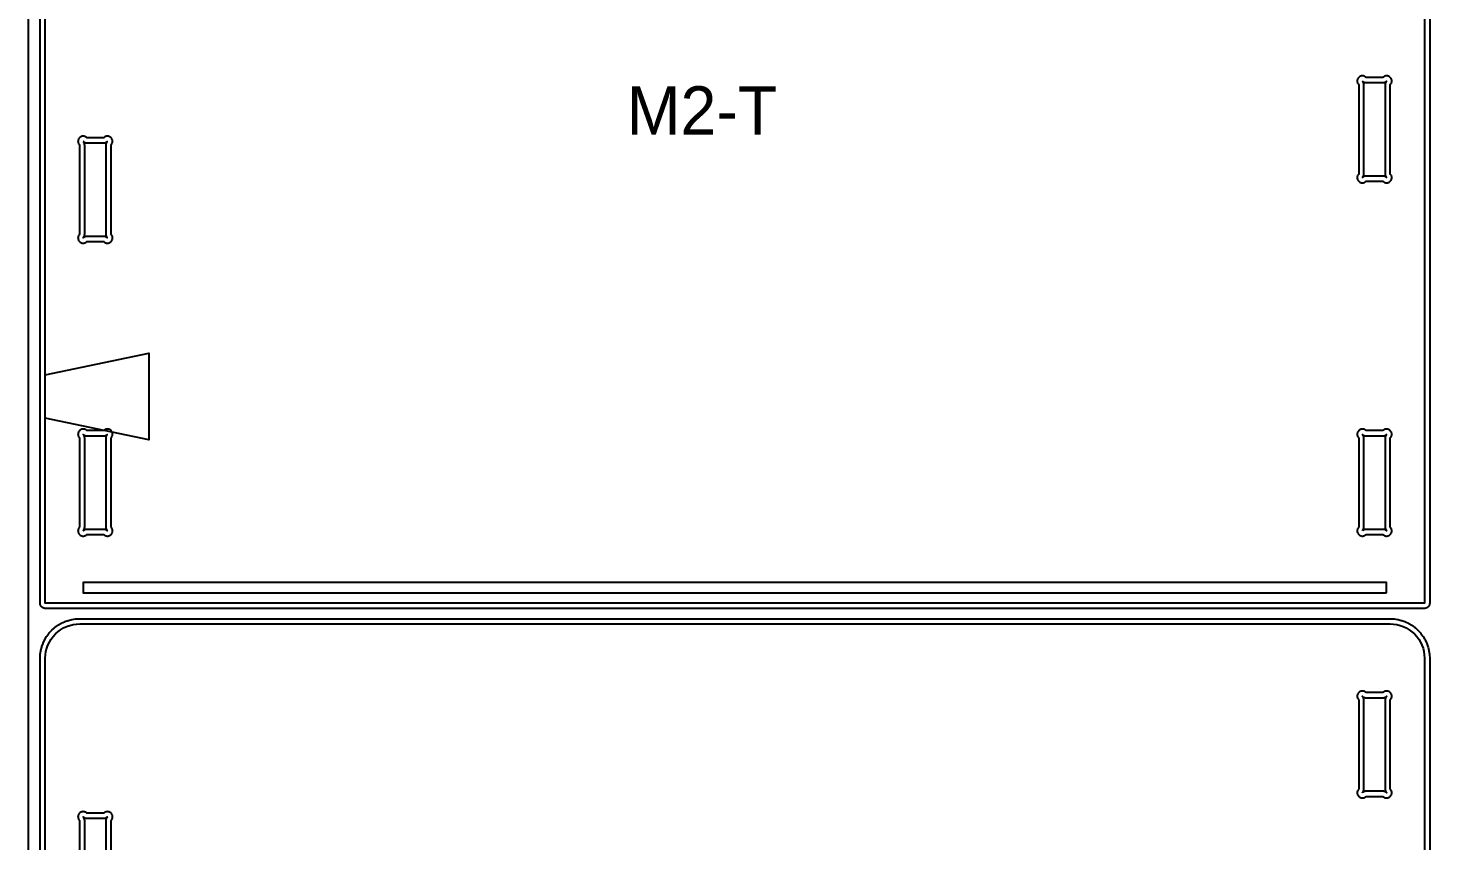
# Model space of a CAD drawing. Header units: millimetres. Extents: x 0 to 8220, y 0 to 2502.
# Drawn here: x 2800 to 3613, y 1558 to 2030 of the extents above; entities that cross this region are included whole.
import ezdxf
from ezdxf.enums import TextEntityAlignment as Align

# ---------------------------------------------------------------- set-up
doc = ezdxf.new("R2010")
doc.units = ezdxf.units.MM
for name, color, linetype in [('CAJA_5_5MM', 32, 'Continuous'), ('CALADO_INTERIOR', 5, 'Continuous'), ('CORTE_EXT', 1, 'Continuous'), ('HOJA', 8, 'Continuous'), ('RANURA_8MM', 4, 'Continuous'), ('TEXTO', 7, 'Continuous'), ('TRAYECTORIA_EXT_FRESA6', 11, 'Continuous'), ('TRAYECTORIA_INT_FRESA6', 150, 'Continuous')]:
    doc.layers.add(name, color=color, linetype=linetype)

msp = doc.modelspace()

# ---------------------------------------------------------------- linework, layer by layer
at = {"layer": 'CAJA_5_5MM'}
msp.add_lwpolyline([(2809.85, 1803.38), (2809.85, 1828.62), (2870.15, 1841.18), (2870.15, 1790.82)], close=True, dxfattribs=at)
at = {"layer": 'CALADO_INTERIOR'}
for points in [[(3586.13, 1940.65), (3586.36, 1940.48), (3586.61, 1940.33), (3586.88, 1940.2), (3587.16, 1940.1), (3587.44, 1940.03), (3587.73, 1939.99), (3588.03, 1939.97), (3588.32, 1939.99), (3588.61, 1940.03), (3588.9, 1940.1), (3589.18, 1940.2), (3589.44, 1940.33), (3589.7, 1940.48), (3589.93, 1940.65), (3590.15, 1940.85), (3590.35, 1941.07), (3590.52, 1941.3), (3590.67, 1941.56), (3590.8, 1941.82), (3590.9, 1942.1), (3590.97, 1942.39), (3591.01, 1942.68), (3591.03, 1942.97), (3591.01, 1943.27), (3590.97, 1943.56), (3590.9, 1943.84), (3590.8, 1944.12), (3590.67, 1944.39), (3590.52, 1944.64), (3590.35, 1944.87), (3590.15, 1945.09), (3590.15, 1996.91), (3590.35, 1997.13), (3590.52, 1997.36), (3590.67, 1997.61), (3590.8, 1997.88), (3590.9, 1998.16), (3590.97, 1998.44), (3591.01, 1998.73), (3591.03, 1999.03), (3591.01, 1999.32), (3590.97, 1999.61), (3590.9, 1999.9), (3590.8, 2000.18), (3590.67, 2000.44), (3590.52, 2000.7), (3590.35, 2000.93), (3590.15, 2001.15), (3589.93, 2001.35), (3589.7, 2001.52), (3589.44, 2001.67), (3589.18, 2001.8), (3588.9, 2001.9), (3588.61, 2001.97), (3588.32, 2002.01), (3588.03, 2002.03), (3587.73, 2002.01), (3587.44, 2001.97), (3587.16, 2001.9), (3586.88, 2001.8), (3586.61, 2001.67), (3586.36, 2001.52), (3586.13, 2001.35), (3585.91, 2001.15), (3576.09, 2001.15), (3575.87, 2001.35), (3575.64, 2001.52), (3575.39, 2001.67), (3575.12, 2001.8), (3574.84, 2001.9), (3574.56, 2001.97), (3574.27, 2002.01), (3573.97, 2002.03), (3573.68, 2002.01), (3573.39, 2001.97), (3573.1, 2001.9), (3572.82, 2001.8), (3572.56, 2001.67), (3572.3, 2001.52), (3572.07, 2001.35), (3571.85, 2001.15), (3571.65, 2000.93), (3571.48, 2000.7), (3571.33, 2000.44), (3571.2, 2000.18), (3571.1, 1999.9), (3571.03, 1999.61), (3570.99, 1999.32), (3570.97, 1999.03), (3570.99, 1998.73), (3571.03, 1998.44), (3571.1, 1998.16), (3571.2, 1997.88), (3571.33, 1997.61), (3571.48, 1997.36), (3571.65, 1997.13), (3571.85, 1996.91), (3571.85, 1945.09), (3571.65, 1944.87), (3571.48, 1944.64), (3571.33, 1944.39), (3571.2, 1944.12), (3571.1, 1943.84), (3571.03, 1943.56), (3570.99, 1943.27), (3570.97, 1942.97), (3570.99, 1942.68), (3571.03, 1942.39), (3571.1, 1942.1), (3571.2, 1941.82), (3571.33, 1941.56), (3571.48, 1941.3), (3571.65, 1941.07), (3571.85, 1940.85), (3572.07, 1940.65), (3572.3, 1940.48), (3572.56, 1940.33), (3572.82, 1940.2), (3573.1, 1940.1), (3573.39, 1940.03), (3573.68, 1939.99), (3573.97, 1939.97), (3574.27, 1939.99), (3574.56, 1940.03), (3574.84, 1940.1), (3575.12, 1940.2), (3575.39, 1940.33), (3575.64, 1940.48), (3575.87, 1940.65), (3576.09, 1940.85), (3585.91, 1940.85)], [(2844.88, 1905.2), (2845.16, 1905.1), (2845.44, 1905.03), (2845.73, 1904.99), (2846.03, 1904.97), (2846.32, 1904.99), (2846.61, 1905.03), (2846.9, 1905.1), (2847.18, 1905.2), (2847.44, 1905.33), (2847.7, 1905.48), (2847.93, 1905.65), (2848.15, 1905.85), (2848.35, 1906.07), (2848.52, 1906.3), (2848.67, 1906.56), (2848.8, 1906.82), (2848.9, 1907.1), (2848.97, 1907.39), (2849.01, 1907.68), (2849.03, 1907.97), (2849.01, 1908.27), (2848.97, 1908.56), (2848.9, 1908.84), (2848.8, 1909.12), (2848.67, 1909.39), (2848.52, 1909.64), (2848.35, 1909.87), (2848.15, 1910.09), (2848.15, 1961.91), (2848.35, 1962.13), (2848.52, 1962.36), (2848.67, 1962.61), (2848.8, 1962.88), (2848.9, 1963.16), (2848.97, 1963.44), (2849.01, 1963.73), (2849.03, 1964.03), (2849.01, 1964.32), (2848.97, 1964.61), (2848.9, 1964.9), (2848.8, 1965.18), (2848.67, 1965.44), (2848.52, 1965.7), (2848.35, 1965.93), (2848.15, 1966.15), (2848.15, 1966.15), (2847.93, 1966.35), (2847.7, 1966.52), (2847.44, 1966.67), (2847.18, 1966.8), (2846.9, 1966.9), (2846.61, 1966.97), (2846.32, 1967.01), (2846.03, 1967.03), (2845.73, 1967.01), (2845.44, 1966.97), (2845.16, 1966.9), (2844.88, 1966.8), (2844.61, 1966.67), (2844.36, 1966.52), (2844.13, 1966.35), (2843.91, 1966.15), (2834.09, 1966.15), (2833.87, 1966.35), (2833.64, 1966.52), (2833.39, 1966.67), (2833.12, 1966.8), (2832.84, 1966.9), (2832.56, 1966.97), (2832.27, 1967.01), (2831.97, 1967.03), (2831.68, 1967.01), (2831.39, 1966.97), (2831.1, 1966.9), (2830.82, 1966.8), (2830.56, 1966.67), (2830.3, 1966.52), (2830.07, 1966.35), (2829.85, 1966.15), (2829.65, 1965.93), (2829.48, 1965.7), (2829.33, 1965.44), (2829.2, 1965.18), (2829.1, 1964.9), (2829.03, 1964.61), (2828.99, 1964.32), (2828.97, 1964.03), (2828.99, 1963.73), (2829.03, 1963.44), (2829.1, 1963.16), (2829.2, 1962.88), (2829.33, 1962.61), (2829.48, 1962.36), (2829.65, 1962.13), (2829.85, 1961.91), (2829.85, 1910.09), (2829.65, 1909.87), (2829.48, 1909.64), (2829.33, 1909.39), (2829.2, 1909.12), (2829.1, 1908.84), (2829.03, 1908.56), (2828.99, 1908.27), (2828.97, 1907.97), (2828.99, 1907.68), (2829.03, 1907.39), (2829.1, 1907.1), (2829.2, 1906.82), (2829.33, 1906.56), (2829.48, 1906.3), (2829.65, 1906.07), (2829.85, 1905.85), (2830.07, 1905.65), (2830.3, 1905.48), (2830.56, 1905.33), (2830.82, 1905.2), (2831.1, 1905.1), (2831.39, 1905.03), (2831.68, 1904.99), (2831.97, 1904.97), (2832.27, 1904.99), (2832.56, 1905.03), (2832.84, 1905.1), (2833.12, 1905.2), (2833.39, 1905.33), (2833.64, 1905.48), (2833.87, 1905.65), (2834.09, 1905.85), (2843.91, 1905.85), (2844.13, 1905.65), (2844.36, 1905.48), (2844.61, 1905.33)], [(2845.16, 1735.1), (2845.44, 1735.03), (2845.73, 1734.99), (2846.03, 1734.97), (2846.32, 1734.99), (2846.61, 1735.03), (2846.9, 1735.1), (2847.18, 1735.2), (2847.44, 1735.33), (2847.7, 1735.48), (2847.93, 1735.65), (2848.15, 1735.85), (2848.35, 1736.07), (2848.52, 1736.3), (2848.67, 1736.56), (2848.8, 1736.82), (2848.9, 1737.1), (2848.97, 1737.39), (2849.01, 1737.68), (2849.03, 1737.97), (2849.01, 1738.27), (2848.97, 1738.56), (2848.9, 1738.84), (2848.8, 1739.12), (2848.67, 1739.39), (2848.52, 1739.64), (2848.35, 1739.87), (2848.15, 1740.09), (2848.15, 1791.91), (2848.35, 1792.13), (2848.52, 1792.36), (2848.67, 1792.61), (2848.8, 1792.88), (2848.9, 1793.16), (2848.97, 1793.44), (2849.01, 1793.73), (2849.03, 1794.03), (2849.01, 1794.32), (2848.97, 1794.61), (2848.9, 1794.9), (2848.8, 1795.18), (2848.67, 1795.44), (2848.52, 1795.7), (2848.35, 1795.93), (2848.15, 1796.15), (2848.15, 1796.15), (2848.15, 1796.15), (2847.93, 1796.35), (2847.7, 1796.52), (2847.44, 1796.67), (2847.18, 1796.8), (2846.9, 1796.9), (2846.61, 1796.97), (2846.32, 1797.01), (2846.03, 1797.03), (2845.73, 1797.01), (2845.44, 1796.97), (2845.16, 1796.9), (2844.88, 1796.8), (2844.61, 1796.67), (2844.36, 1796.52), (2844.13, 1796.35), (2843.91, 1796.15), (2834.09, 1796.15), (2833.87, 1796.35), (2833.64, 1796.52), (2833.39, 1796.67), (2833.12, 1796.8), (2832.84, 1796.9), (2832.56, 1796.97), (2832.27, 1797.01), (2831.97, 1797.03), (2831.68, 1797.01), (2831.39, 1796.97), (2831.1, 1796.9), (2830.82, 1796.8), (2830.56, 1796.67), (2830.3, 1796.52), (2830.07, 1796.35), (2829.85, 1796.15), (2829.65, 1795.93), (2829.48, 1795.7), (2829.33, 1795.44), (2829.2, 1795.18), (2829.1, 1794.9), (2829.03, 1794.61), (2828.99, 1794.32), (2828.97, 1794.03), (2828.99, 1793.73), (2829.03, 1793.44), (2829.1, 1793.16), (2829.2, 1792.88), (2829.33, 1792.61), (2829.48, 1792.36), (2829.65, 1792.13), (2829.85, 1791.91), (2829.85, 1740.09), (2829.65, 1739.87), (2829.48, 1739.64), (2829.33, 1739.39), (2829.2, 1739.12), (2829.1, 1738.84), (2829.03, 1738.56), (2828.99, 1738.27), (2828.97, 1737.97), (2828.99, 1737.68), (2829.03, 1737.39), (2829.1, 1737.1), (2829.2, 1736.82), (2829.33, 1736.56), (2829.48, 1736.3), (2829.65, 1736.07), (2829.85, 1735.85), (2830.07, 1735.65), (2830.3, 1735.48), (2830.56, 1735.33), (2830.82, 1735.2), (2831.1, 1735.1), (2831.39, 1735.03), (2831.68, 1734.99), (2831.97, 1734.97), (2832.27, 1734.99), (2832.56, 1735.03), (2832.84, 1735.1), (2833.12, 1735.2), (2833.39, 1735.33), (2833.64, 1735.48), (2833.87, 1735.65), (2834.09, 1735.85), (2843.91, 1735.85), (2844.13, 1735.65), (2844.36, 1735.48), (2844.61, 1735.33), (2844.88, 1735.2)], [(3586.36, 1735.48), (3586.61, 1735.33), (3586.88, 1735.2), (3587.16, 1735.1), (3587.44, 1735.03), (3587.73, 1734.99), (3588.03, 1734.97), (3588.32, 1734.99), (3588.61, 1735.03), (3588.9, 1735.1), (3589.18, 1735.2), (3589.44, 1735.33), (3589.7, 1735.48), (3589.93, 1735.65), (3590.15, 1735.85), (3590.35, 1736.07), (3590.52, 1736.3), (3590.67, 1736.56), (3590.8, 1736.82), (3590.9, 1737.1), (3590.97, 1737.39), (3591.01, 1737.68), (3591.03, 1737.97), (3591.01, 1738.27), (3590.97, 1738.56), (3590.9, 1738.84), (3590.8, 1739.12), (3590.67, 1739.39), (3590.52, 1739.64), (3590.35, 1739.87), (3590.15, 1740.09), (3590.15, 1791.91), (3590.35, 1792.13), (3590.52, 1792.36), (3590.67, 1792.61), (3590.8, 1792.88), (3590.9, 1793.16), (3590.97, 1793.44), (3591.01, 1793.73), (3591.03, 1794.03), (3591.01, 1794.32), (3590.97, 1794.61), (3590.9, 1794.9), (3590.8, 1795.18), (3590.67, 1795.44), (3590.52, 1795.7), (3590.35, 1795.93), (3590.15, 1796.15), (3589.93, 1796.35), (3589.7, 1796.52), (3589.44, 1796.67), (3589.18, 1796.8), (3588.9, 1796.9), (3588.61, 1796.97), (3588.32, 1797.01), (3588.03, 1797.03), (3587.73, 1797.01), (3587.44, 1796.97), (3587.16, 1796.9), (3586.88, 1796.8), (3586.61, 1796.67), (3586.36, 1796.52), (3586.13, 1796.35), (3585.91, 1796.15), (3576.09, 1796.15), (3575.87, 1796.35), (3575.64, 1796.52), (3575.39, 1796.67), (3575.12, 1796.8), (3574.84, 1796.9), (3574.56, 1796.97), (3574.27, 1797.01), (3573.97, 1797.03), (3573.68, 1797.01), (3573.39, 1796.97), (3573.1, 1796.9), (3572.82, 1796.8), (3572.56, 1796.67), (3572.3, 1796.52), (3572.07, 1796.35), (3571.85, 1796.15), (3571.65, 1795.93), (3571.48, 1795.7), (3571.33, 1795.44), (3571.2, 1795.18), (3571.1, 1794.9), (3571.03, 1794.61), (3570.99, 1794.32), (3570.97, 1794.03), (3570.99, 1793.73), (3571.03, 1793.44), (3571.1, 1793.16), (3571.2, 1792.88), (3571.33, 1792.61), (3571.48, 1792.36), (3571.65, 1792.13), (3571.85, 1791.91), (3571.85, 1740.09), (3571.65, 1739.87), (3571.48, 1739.64), (3571.33, 1739.39), (3571.2, 1739.12), (3571.1, 1738.84), (3571.03, 1738.56), (3570.99, 1738.27), (3570.97, 1737.97), (3570.99, 1737.68), (3571.03, 1737.39), (3571.1, 1737.1), (3571.2, 1736.82), (3571.33, 1736.56), (3571.48, 1736.3), (3571.65, 1736.07), (3571.85, 1735.85), (3572.07, 1735.65), (3572.3, 1735.48), (3572.56, 1735.33), (3572.82, 1735.2), (3573.1, 1735.1), (3573.39, 1735.03), (3573.68, 1734.99), (3573.97, 1734.97), (3574.27, 1734.99), (3574.56, 1735.03), (3574.84, 1735.1), (3575.12, 1735.2), (3575.39, 1735.33), (3575.64, 1735.48), (3575.87, 1735.65), (3576.09, 1735.85), (3585.91, 1735.85), (3586.13, 1735.65)], [(3576.09, 1583.85), (3585.91, 1583.85), (3586.13, 1583.65), (3586.36, 1583.48), (3586.61, 1583.33), (3586.88, 1583.2), (3587.16, 1583.1), (3587.44, 1583.03), (3587.73, 1582.99), (3588.03, 1582.97), (3588.32, 1582.99), (3588.61, 1583.03), (3588.9, 1583.1), (3589.18, 1583.2), (3589.44, 1583.33), (3589.7, 1583.48), (3589.93, 1583.65), (3590.15, 1583.85), (3590.35, 1584.07), (3590.52, 1584.3), (3590.67, 1584.56), (3590.8, 1584.82), (3590.9, 1585.1), (3590.97, 1585.39), (3591.01, 1585.68), (3591.03, 1585.97), (3591.01, 1586.27), (3590.97, 1586.56), (3590.9, 1586.84), (3590.8, 1587.12), (3590.67, 1587.39), (3590.52, 1587.64), (3590.35, 1587.87), (3590.15, 1588.09), (3590.15, 1639.91), (3590.35, 1640.13), (3590.52, 1640.36), (3590.67, 1640.61), (3590.8, 1640.88), (3590.9, 1641.16), (3590.97, 1641.44), (3591.01, 1641.73), (3591.03, 1642.03), (3591.01, 1642.32), (3590.97, 1642.61), (3590.9, 1642.9), (3590.8, 1643.18), (3590.67, 1643.44), (3590.52, 1643.7), (3590.35, 1643.93), (3590.15, 1644.15), (3589.93, 1644.35), (3589.7, 1644.52), (3589.44, 1644.67), (3589.18, 1644.8), (3588.9, 1644.9), (3588.61, 1644.97), (3588.32, 1645.01), (3588.03, 1645.03), (3587.73, 1645.01), (3587.44, 1644.97), (3587.16, 1644.9), (3586.88, 1644.8), (3586.61, 1644.67), (3586.36, 1644.52), (3586.13, 1644.35), (3585.91, 1644.15), (3576.09, 1644.15), (3575.87, 1644.35), (3575.64, 1644.52), (3575.39, 1644.67), (3575.12, 1644.8), (3574.84, 1644.9), (3574.56, 1644.97), (3574.27, 1645.01), (3573.97, 1645.03), (3573.68, 1645.01), (3573.39, 1644.97), (3573.1, 1644.9), (3572.82, 1644.8), (3572.56, 1644.67), (3572.3, 1644.52), (3572.07, 1644.35), (3571.85, 1644.15), (3571.65, 1643.93), (3571.48, 1643.7), (3571.33, 1643.44), (3571.2, 1643.18), (3571.1, 1642.9), (3571.03, 1642.61), (3570.99, 1642.32), (3570.97, 1642.03), (3570.99, 1641.73), (3571.03, 1641.44), (3571.1, 1641.16), (3571.2, 1640.88), (3571.33, 1640.61), (3571.48, 1640.36), (3571.65, 1640.13), (3571.85, 1639.91), (3571.85, 1588.09), (3571.65, 1587.87), (3571.48, 1587.64), (3571.33, 1587.39), (3571.2, 1587.12), (3571.1, 1586.84), (3571.03, 1586.56), (3570.99, 1586.27), (3570.97, 1585.97), (3570.99, 1585.68), (3571.03, 1585.39), (3571.1, 1585.1), (3571.2, 1584.82), (3571.33, 1584.56), (3571.48, 1584.3), (3571.65, 1584.07), (3571.85, 1583.85), (3572.07, 1583.65), (3572.3, 1583.48), (3572.56, 1583.33), (3572.82, 1583.2), (3573.1, 1583.1), (3573.39, 1583.03), (3573.68, 1582.99), (3573.97, 1582.97), (3574.27, 1582.99), (3574.56, 1583.03), (3574.84, 1583.1), (3575.12, 1583.2), (3575.39, 1583.33), (3575.64, 1583.48), (3575.87, 1583.65)]]:
    msp.add_lwpolyline(points, close=True, dxfattribs=at)
msp.add_lwpolyline([(2848.15, 1518.09), (2848.15, 1569.91), (2848.35, 1570.13), (2848.52, 1570.36), (2848.67, 1570.61), (2848.8, 1570.88), (2848.9, 1571.16), (2848.97, 1571.44), (2849.01, 1571.73), (2849.03, 1572.03), (2849.01, 1572.32), (2848.97, 1572.61), (2848.9, 1572.9), (2848.8, 1573.18), (2848.67, 1573.44), (2848.52, 1573.7), (2848.35, 1573.93), (2848.15, 1574.15), (2848.15, 1574.15), (2847.93, 1574.35), (2847.7, 1574.52), (2847.44, 1574.67), (2847.18, 1574.8), (2846.9, 1574.9), (2846.61, 1574.97), (2846.32, 1575.01), (2846.03, 1575.03), (2845.73, 1575.01), (2845.44, 1574.97), (2845.16, 1574.9), (2844.88, 1574.8), (2844.61, 1574.67), (2844.36, 1574.52), (2844.13, 1574.35), (2843.91, 1574.15), (2834.09, 1574.15), (2833.87, 1574.35), (2833.64, 1574.52), (2833.39, 1574.67), (2833.12, 1574.8), (2832.84, 1574.9), (2832.56, 1574.97), (2832.27, 1575.01), (2831.97, 1575.03), (2831.68, 1575.01), (2831.39, 1574.97), (2831.1, 1574.9), (2830.82, 1574.8), (2830.56, 1574.67), (2830.3, 1574.52), (2830.07, 1574.35), (2829.85, 1574.15), (2829.65, 1573.93), (2829.48, 1573.7), (2829.33, 1573.44), (2829.2, 1573.18), (2829.1, 1572.9), (2829.03, 1572.61), (2828.99, 1572.32), (2828.97, 1572.03), (2828.99, 1571.73), (2829.03, 1571.44), (2829.1, 1571.16), (2829.2, 1570.88), (2829.33, 1570.61), (2829.48, 1570.36), (2829.65, 1570.13), (2829.85, 1569.91), (2829.85, 1518.09)], dxfattribs=at)
at = {"layer": 'CORTE_EXT'}
for points in [[(3610, 2226), (3610, 1696), (3590, 1696), (2830, 1696), (2810, 1696), (2810, 2226)], [(2810, 1134), (2810, 1664), (2810.1, 1665.96), (2810.38, 1667.9), (2810.86, 1669.81), (2811.52, 1671.65), (2812.36, 1673.43), (2813.37, 1675.11), (2814.54, 1676.69), (2815.86, 1678.14), (2817.31, 1679.46), (2818.89, 1680.63), (2820.57, 1681.64), (2822.35, 1682.48), (2824.19, 1683.14), (2826.1, 1683.62), (2828.04, 1683.9), (2830, 1684), (3590, 1684), (3591.96, 1683.9), (3593.9, 1683.62), (3595.81, 1683.14), (3597.65, 1682.48), (3599.43, 1681.64), (3601.11, 1680.63), (3602.69, 1679.46), (3604.14, 1678.14), (3605.46, 1676.69), (3606.63, 1675.11), (3607.64, 1673.43), (3608.48, 1671.65), (3609.14, 1669.81), (3609.62, 1667.9), (3609.9, 1665.96), (3610, 1664), (3610, 1134)]]:
    msp.add_lwpolyline(points, dxfattribs=at)
at = {"layer": 'HOJA'}
msp.add_lwpolyline([(2800, 0), (4020, 0), (4020, 2440), (2800, 2440)], close=True, dxfattribs=at)
at = {"layer": 'RANURA_8MM'}
msp.add_lwpolyline([(3588, 1702), (3588, 1708), (2832, 1708), (2832, 1702)], close=True, dxfattribs=at)
at = {"layer": 'TRAYECTORIA_EXT_FRESA6'}
for points in [[(3613, 2226), (3613, 1696), (3612.99, 1695.71), (3612.94, 1695.41), (3612.87, 1695.13), (3612.77, 1694.85), (3612.65, 1694.59), (3612.49, 1694.33), (3612.32, 1694.1), (3612.12, 1693.88), (3611.9, 1693.68), (3611.67, 1693.51), (3611.41, 1693.35), (3611.15, 1693.23), (3610.87, 1693.13), (3610.59, 1693.06), (3610.29, 1693.01), (3610, 1693), (2810, 1693), (2809.71, 1693.01), (2809.41, 1693.06), (2809.13, 1693.13), (2808.85, 1693.23), (2808.59, 1693.35), (2808.33, 1693.51), (2808.1, 1693.68), (2807.88, 1693.88), (2807.68, 1694.1), (2807.51, 1694.33), (2807.35, 1694.59), (2807.23, 1694.85), (2807.13, 1695.13), (2807.06, 1695.41), (2807.01, 1695.71), (2807, 1696), (2807, 2226)], [(2807, 1134), (2807, 1664), (2807, 1664.15), (2807.1, 1666.11), (2807.13, 1666.4), (2807.42, 1668.34), (2807.47, 1668.63), (2807.95, 1670.53), (2808.04, 1670.82), (2808.7, 1672.66), (2808.81, 1672.94), (2809.65, 1674.71), (2809.79, 1674.97), (2810.8, 1676.65), (2810.96, 1676.9), (2812.13, 1678.47), (2812.32, 1678.7), (2813.64, 1680.16), (2813.84, 1680.36), (2815.3, 1681.68), (2815.53, 1681.87), (2817.1, 1683.04), (2817.35, 1683.2), (2819.03, 1684.21), (2819.29, 1684.35), (2821.06, 1685.19), (2821.34, 1685.3), (2823.18, 1685.96), (2823.47, 1686.05), (2825.37, 1686.53), (2825.66, 1686.58), (2827.6, 1686.87), (2827.89, 1686.9), (2829.85, 1687), (2830, 1687), (3590, 1687), (3590.15, 1687), (3592.11, 1686.9), (3592.4, 1686.87), (3594.34, 1686.58), (3594.63, 1686.53), (3596.53, 1686.05), (3596.82, 1685.96), (3598.66, 1685.3), (3598.94, 1685.19), (3600.71, 1684.35), (3600.97, 1684.21), (3602.65, 1683.2), (3602.9, 1683.04), (3604.47, 1681.87), (3604.7, 1681.68), (3606.16, 1680.36), (3606.36, 1680.16), (3607.68, 1678.7), (3607.87, 1678.47), (3609.04, 1676.9), (3609.2, 1676.65), (3610.21, 1674.97), (3610.35, 1674.71), (3611.19, 1672.94), (3611.3, 1672.66), (3611.96, 1670.82), (3612.05, 1670.53), (3612.53, 1668.63), (3612.58, 1668.34), (3612.87, 1666.4), (3612.9, 1666.11), (3613, 1664.15), (3613, 1664), (3613, 1134)]]:
    msp.add_lwpolyline(points, dxfattribs=at)
at = {"layer": 'TRAYECTORIA_INT_FRESA6'}
for points in [[(3574.02, 1998.98), (3574.08, 1998.93), (3574.32, 1998.73), (3574.59, 1998.56), (3574.87, 1998.41), (3575.16, 1998.3), (3575.47, 1998.22), (3575.78, 1998.17), (3576.09, 1998.15), (3585.91, 1998.15), (3586.22, 1998.17), (3586.53, 1998.22), (3586.84, 1998.3), (3587.13, 1998.41), (3587.41, 1998.56), (3587.68, 1998.73), (3587.92, 1998.93), (3587.98, 1998.98), (3587.93, 1998.92), (3587.73, 1998.68), (3587.56, 1998.41), (3587.41, 1998.13), (3587.3, 1997.84), (3587.22, 1997.53), (3587.17, 1997.22), (3587.15, 1996.91), (3587.15, 1945.09), (3587.17, 1944.78), (3587.22, 1944.47), (3587.3, 1944.16), (3587.41, 1943.87), (3587.56, 1943.59), (3587.73, 1943.32), (3587.93, 1943.08), (3587.98, 1943.02), (3587.92, 1943.07), (3587.68, 1943.27), (3587.41, 1943.44), (3587.13, 1943.59), (3586.84, 1943.7), (3586.53, 1943.78), (3586.22, 1943.83), (3585.91, 1943.85), (3576.09, 1943.85), (3575.78, 1943.83), (3575.47, 1943.78), (3575.16, 1943.7), (3574.87, 1943.59), (3574.59, 1943.44), (3574.32, 1943.27), (3574.08, 1943.07), (3574.02, 1943.02), (3574.07, 1943.08), (3574.27, 1943.32), (3574.44, 1943.59), (3574.59, 1943.87), (3574.7, 1944.16), (3574.78, 1944.47), (3574.83, 1944.78), (3574.85, 1945.09), (3574.85, 1996.91), (3574.83, 1997.22), (3574.78, 1997.53), (3574.7, 1997.84), (3574.59, 1998.13), (3574.44, 1998.41), (3574.27, 1998.68), (3574.07, 1998.92)], [(2832.02, 1963.98), (2832.08, 1963.93), (2832.32, 1963.73), (2832.59, 1963.56), (2832.87, 1963.41), (2833.16, 1963.3), (2833.47, 1963.22), (2833.78, 1963.17), (2834.09, 1963.15), (2843.91, 1963.15), (2844.22, 1963.17), (2844.53, 1963.22), (2844.84, 1963.3), (2845.13, 1963.41), (2845.41, 1963.56), (2845.68, 1963.73), (2845.92, 1963.93), (2845.98, 1963.98), (2845.93, 1963.92), (2845.73, 1963.68), (2845.56, 1963.41), (2845.41, 1963.13), (2845.3, 1962.84), (2845.22, 1962.53), (2845.17, 1962.22), (2845.15, 1961.91), (2845.15, 1910.09), (2845.16, 1909.82), (2845.2, 1909.54), (2845.26, 1909.27), (2845.35, 1909.01), (2845.46, 1908.76), (2845.6, 1908.52), (2845.75, 1908.29), (2845.93, 1908.08), (2845.98, 1908.02), (2845.92, 1908.07), (2845.68, 1908.27), (2845.41, 1908.44), (2845.13, 1908.59), (2844.84, 1908.7), (2844.53, 1908.78), (2844.22, 1908.83), (2843.91, 1908.85), (2834.09, 1908.85), (2833.78, 1908.83), (2833.47, 1908.78), (2833.16, 1908.7), (2832.87, 1908.59), (2832.59, 1908.44), (2832.32, 1908.27), (2832.08, 1908.07), (2832.02, 1908.02), (2832.07, 1908.08), (2832.25, 1908.29), (2832.4, 1908.52), (2832.54, 1908.76), (2832.65, 1909.01), (2832.74, 1909.27), (2832.8, 1909.54), (2832.84, 1909.82), (2832.85, 1910.09), (2832.85, 1961.91), (2832.83, 1962.22), (2832.78, 1962.53), (2832.7, 1962.84), (2832.59, 1963.13), (2832.44, 1963.41), (2832.27, 1963.68), (2832.07, 1963.92)], [(2832.02, 1738.02), (2832.07, 1738.08), (2832.25, 1738.29), (2832.4, 1738.52), (2832.54, 1738.76), (2832.65, 1739.01), (2832.74, 1739.27), (2832.8, 1739.54), (2832.84, 1739.82), (2832.85, 1740.09), (2832.85, 1791.91), (2832.84, 1792.18), (2832.8, 1792.46), (2832.74, 1792.73), (2832.65, 1792.99), (2832.54, 1793.24), (2832.4, 1793.48), (2832.25, 1793.71), (2832.07, 1793.92), (2832.02, 1793.98), (2832.08, 1793.93), (2832.32, 1793.73), (2832.59, 1793.56), (2832.87, 1793.41), (2833.16, 1793.3), (2833.47, 1793.22), (2833.78, 1793.17), (2834.09, 1793.15), (2843.91, 1793.15), (2844.22, 1793.17), (2844.53, 1793.22), (2844.84, 1793.3), (2845.13, 1793.41), (2845.41, 1793.56), (2845.68, 1793.73), (2845.92, 1793.93), (2845.98, 1793.98), (2845.93, 1793.92), (2845.75, 1793.71), (2845.6, 1793.48), (2845.46, 1793.24), (2845.35, 1792.99), (2845.26, 1792.73), (2845.2, 1792.46), (2845.16, 1792.18), (2845.15, 1791.91), (2845.15, 1740.09), (2845.16, 1739.82), (2845.2, 1739.54), (2845.26, 1739.27), (2845.35, 1739.01), (2845.46, 1738.76), (2845.6, 1738.52), (2845.75, 1738.29), (2845.93, 1738.08), (2845.98, 1738.02), (2845.92, 1738.07), (2845.68, 1738.27), (2845.41, 1738.44), (2845.13, 1738.59), (2844.84, 1738.7), (2844.53, 1738.78), (2844.22, 1738.83), (2843.91, 1738.85), (2834.09, 1738.85), (2833.78, 1738.83), (2833.47, 1738.78), (2833.16, 1738.7), (2832.87, 1738.59), (2832.59, 1738.44), (2832.32, 1738.27), (2832.08, 1738.07)], [(3574.02, 1738.02), (3574.07, 1738.08), (3574.27, 1738.32), (3574.44, 1738.59), (3574.59, 1738.87), (3574.7, 1739.16), (3574.78, 1739.47), (3574.83, 1739.78), (3574.85, 1740.09), (3574.85, 1791.91), (3574.83, 1792.22), (3574.78, 1792.53), (3574.7, 1792.84), (3574.59, 1793.13), (3574.44, 1793.41), (3574.27, 1793.68), (3574.07, 1793.92), (3574.02, 1793.98), (3574.08, 1793.93), (3574.32, 1793.73), (3574.59, 1793.56), (3574.87, 1793.41), (3575.16, 1793.3), (3575.47, 1793.22), (3575.78, 1793.17), (3576.09, 1793.15), (3585.91, 1793.15), (3586.22, 1793.17), (3586.53, 1793.22), (3586.84, 1793.3), (3587.13, 1793.41), (3587.41, 1793.56), (3587.68, 1793.73), (3587.92, 1793.93), (3587.98, 1793.98), (3587.93, 1793.92), (3587.73, 1793.68), (3587.56, 1793.41), (3587.41, 1793.13), (3587.3, 1792.84), (3587.22, 1792.53), (3587.17, 1792.22), (3587.15, 1791.91), (3587.15, 1740.09), (3587.17, 1739.78), (3587.22, 1739.47), (3587.3, 1739.16), (3587.41, 1738.87), (3587.56, 1738.59), (3587.73, 1738.32), (3587.93, 1738.08), (3587.98, 1738.02), (3587.92, 1738.07), (3587.68, 1738.27), (3587.41, 1738.44), (3587.13, 1738.59), (3586.84, 1738.7), (3586.53, 1738.78), (3586.22, 1738.83), (3585.91, 1738.85), (3576.09, 1738.85), (3575.78, 1738.83), (3575.47, 1738.78), (3575.16, 1738.7), (3574.87, 1738.59), (3574.59, 1738.44), (3574.32, 1738.27), (3574.08, 1738.07)], [(3574.02, 1586.02), (3574.07, 1586.08), (3574.27, 1586.32), (3574.44, 1586.59), (3574.59, 1586.87), (3574.7, 1587.16), (3574.78, 1587.47), (3574.83, 1587.78), (3574.85, 1588.09), (3574.85, 1639.91), (3574.83, 1640.22), (3574.78, 1640.53), (3574.7, 1640.84), (3574.59, 1641.13), (3574.44, 1641.41), (3574.27, 1641.68), (3574.07, 1641.92), (3574.02, 1641.98), (3574.08, 1641.93), (3574.32, 1641.73), (3574.59, 1641.56), (3574.87, 1641.41), (3575.16, 1641.3), (3575.47, 1641.22), (3575.78, 1641.17), (3576.09, 1641.15), (3585.91, 1641.15), (3586.22, 1641.17), (3586.53, 1641.22), (3586.84, 1641.3), (3587.13, 1641.41), (3587.41, 1641.56), (3587.68, 1641.73), (3587.92, 1641.93), (3587.98, 1641.98), (3587.93, 1641.92), (3587.73, 1641.68), (3587.56, 1641.41), (3587.41, 1641.13), (3587.3, 1640.84), (3587.22, 1640.53), (3587.17, 1640.22), (3587.15, 1639.91), (3587.15, 1588.09), (3587.17, 1587.78), (3587.22, 1587.47), (3587.3, 1587.16), (3587.41, 1586.87), (3587.56, 1586.59), (3587.73, 1586.32), (3587.93, 1586.08), (3587.98, 1586.02), (3587.92, 1586.07), (3587.68, 1586.27), (3587.41, 1586.44), (3587.13, 1586.59), (3586.84, 1586.7), (3586.53, 1586.78), (3586.22, 1586.83), (3585.91, 1586.85), (3576.09, 1586.85), (3575.78, 1586.83), (3575.47, 1586.78), (3575.16, 1586.7), (3574.87, 1586.59), (3574.59, 1586.44), (3574.32, 1586.27), (3574.08, 1586.07)]]:
    msp.add_lwpolyline(points, close=True, dxfattribs=at)
msp.add_lwpolyline([(2832.85, 1518.09), (2832.85, 1569.91), (2832.83, 1570.22), (2832.78, 1570.53), (2832.7, 1570.84), (2832.59, 1571.13), (2832.44, 1571.41), (2832.27, 1571.68), (2832.07, 1571.92), (2832.02, 1571.98), (2832.08, 1571.93), (2832.32, 1571.73), (2832.59, 1571.56), (2832.87, 1571.41), (2833.16, 1571.3), (2833.47, 1571.22), (2833.78, 1571.17), (2834.09, 1571.15), (2843.91, 1571.15), (2844.22, 1571.17), (2844.53, 1571.22), (2844.84, 1571.3), (2845.13, 1571.41), (2845.41, 1571.56), (2845.68, 1571.73), (2845.92, 1571.93), (2845.98, 1571.98), (2845.93, 1571.92), (2845.73, 1571.68), (2845.56, 1571.41), (2845.41, 1571.13), (2845.3, 1570.84), (2845.22, 1570.53), (2845.17, 1570.22), (2845.15, 1569.91), (2845.15, 1518.09)], dxfattribs=at)

# ---------------------------------------------------------------- texts
at = {"layer": 'TEXTO'}
msp.add_text('M2-T', height=28, dxfattribs=at).set_placement((3190.93, 1981.97), align=Align.MIDDLE_CENTER)

doc.saveas('drawing.dxf')
